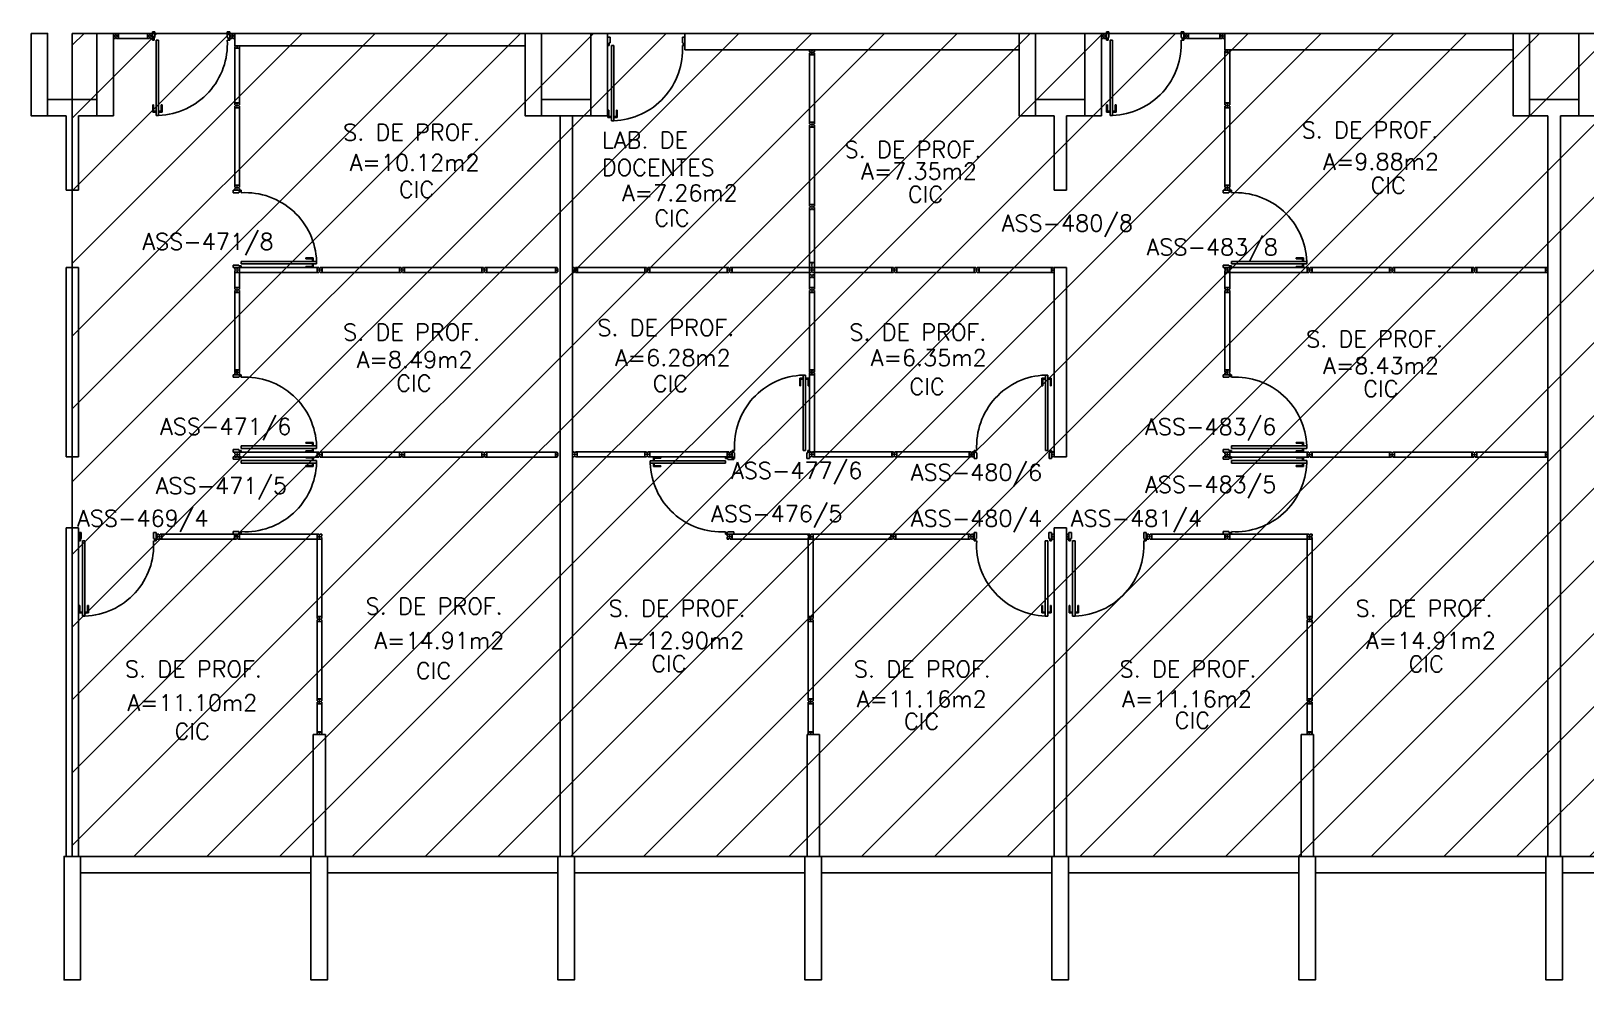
# Model space of a CAD drawing. Extents: x 0 to 244, y -71 to 76.
# Drawn here: x -0.43 to 18.46, y -57.25 to -45.72 of the extents above; entities that cross this region are included whole.
import ezdxf
from ezdxf.enums import TextEntityAlignment as Align

# ---------------------------------------------------------------- set-up
doc = ezdxf.new("R2010")
doc.units = 0
doc.header["$LTSCALE"] = 0.01
doc.header["$MEASUREMENT"] = 0
doc.layers.get('0').update_dxf_attribs({"linetype": 'CONTINUOUS'})
for name, color, linetype in [('ALV', 2, 'CONTINUOUS'), ('CENTRO_DE_CUSTO', 1, 'CONTINUOUS'), ('DIV', 2, 'CONTINUOUS'), ('ESQ', 1, 'CONTINUOUS'), ('ESTR', 3, 'CONTINUOUS'), ('REFORMA', 1, 'CONTINUOUS'), ('TEXTO', 2, 'CONTINUOUS'), ('TEXTO-ENDEREÇO', 2, 'CONTINUOUS'), ('ÁREA', 2, 'CONTINUOUS')]:
    doc.layers.add(name, color=color, linetype=linetype)
doc.layers.get('0').freeze()
doc.styles.add('UNB-100', font='simplex.shx', dxfattribs={"height": 0.2})
doc.styles.add('UNB-100-1', font='simplex.shx', dxfattribs={"height": 0.2})

# ---------------------------------------------------------------- blocks, each defined once
blk = doc.blocks.new('PILINT-SSN')
for points in [[(0.2, 0), (0.2, -0.6), (0, -0.6), (0, 0)], [(1, 0), (0.8, 0), (0.8, -0.6), (1, -0.6)], [(0, -8.39), (0.2, -8.39), (0.2, -9.39), (0, -9.39)], [(0.8, -8.39), (0.8, -9.39), (1, -9.39), (1, -8.39)]]:
    blk.add_lwpolyline(points, close=True)
blk = doc.blocks.new('PILAR-SSN')
blk.add_lwpolyline([(0.197, -72.467), (0.197, -73.967), (-0.003, -73.967), (-0.003, -72.467)], close=True)
blk = doc.blocks.new('PDV2D-SSN')
for p, q in [((-0.106, 0.965), (-0.076, 0.965)), ((-0.138, 0.835), (-0.148, 0.835)), ((-0.95, 0.05), (-0.97, 0.05)), ((-0.97, 0.05), (-0.97, 0.035)), ((-0.97, 0.035), (-0.97, -0.035)), ((-0.95, 0.02), (-0.95, 0.05)), ((-0.95, 0.02), (-0.94, 0.02)), ((-0.94, -0.05), (-0.94, 0.02)), ((-0.051, 0.02), (-0.061, 0.02)), ((-0.061, -0.05), (-0.061, 0.02)), ((-0.051, 0.05), (-0.031, 0.05)), ((-0.051, 0.02), (-0.051, 0.05)), ((-0.031, 0.05), (-0.031, -0.05)), ((-0.97, -0.035), (-0.97, -0.05)), ((-0.97, -0.05), (-0.94, -0.05)), ((-0.031, -0.05), (-0.061, -0.05))]:
    blk.add_line(p, q)
at = {"color": 2}
for p, q in [((-0.106, 0.05), (-0.106, 0.965)), ((-0.076, 0.05), (-0.076, 0.965)), ((-0.148, 0.925), (-0.108, 0.925)), ((-0.148, 0.925), (-0.148, 0.835)), ((-0.138, 0.915), (-0.108, 0.915)), ((-0.138, 0.915), (-0.138, 0.835)), ((-0.034, 0.925), (-0.074, 0.925)), ((-0.044, 0.915), (-0.074, 0.915)), ((-0.044, 0.915), (-0.044, 0.835)), ((-0.044, 0.835), (-0.034, 0.835)), ((-0.034, 0.925), (-0.034, 0.835)), ((-0.076, 0.05), (-0.106, 0.05))]:
    blk.add_line(p, q, dxfattribs=at)
at = {"color": 1}
blk.add_arc((-0.076, 0.1), 0.865, 91.988, 183.3214, dxfattribs=at)
blk = doc.blocks.new('MTINI-SSN')
for p, q in [((-0.03, 0.008), (-0.03, 0.028)), ((-0.03, 0.028), (-0.008, 0.028)), ((-0.03, 0.008), (-0.02, 0.008)), ((-0.02, 0), (-0.02, 0.008)), ((-0.001, 0), (-0.02, 0)), ((-0.008, 0.019), (-0.008, 0.028)), ((0.008, 0.019), (-0.008, 0.019)), ((0.005, 0), (-0.005, 0)), ((0.02, 0), (-0.001, 0)), ((0, -0.005), (0, 0.005)), ((0.008, 0.019), (0.008, 0.028)), ((0.03, 0.028), (0.008, 0.028)), ((0.03, 0.008), (0.02, 0.008)), ((0.02, 0), (0.02, 0.008)), ((0.03, 0.008), (0.03, 0.028))]:
    blk.add_line(p, q)
blk = doc.blocks.new('DIVMT-SSN')
for p, q in [((-0.03, 0.008), (-0.03, 0.03)), ((-0.006, 0.03), (-0.03, 0.03)), ((-0.03, 0.008), (-0.02, 0.008)), ((-0.02, -0.008), (-0.02, 0.008)), ((-0.006, 0.02), (-0.006, 0.03)), ((0.006, 0.02), (-0.006, 0.02)), ((-0.005, 0), (0.005, 0)), ((0.005, 0), (-0.005, 0)), ((0, 0.005), (0, -0.005)), ((0, -0.005), (0, 0.005)), ((0.006, 0.03), (0.03, 0.03)), ((0.006, 0.02), (0.006, 0.03)), ((0.03, 0.008), (0.02, 0.008)), ((0.02, -0.008), (0.02, 0.008)), ((0.03, 0.008), (0.03, 0.03)), ((-0.03, -0.008), (-0.03, -0.03)), ((-0.03, -0.008), (-0.02, -0.008)), ((-0.03, -0.03), (-0.03, -0.97)), ((-0.03, -0.03), (-0.009, -0.03)), ((0.03, -0.03), (-0.03, -0.03)), ((-0.03, -0.03), (-0.006, -0.03)), ((-0.009, -0.03), (-0.027, -0.03)), ((-0.006, -0.02), (-0.006, -0.03)), ((-0.006, -0.02), (0.006, -0.02)), ((-0.006, -0.02), (-0.006, -0.03)), ((0.006, -0.02), (-0.006, -0.02)), ((0.005, -0.03), (-0.005, -0.03)), ((0.006, -0.02), (0.006, -0.03)), ((0.006, -0.02), (0.006, -0.03)), ((0.03, -0.03), (0.006, -0.03)), ((0.03, -0.008), (0.02, -0.008)), ((0.03, -0.008), (0.03, -0.03)), ((0.03, -0.03), (0.03, -0.97)), ((0.03, -0.97), (-0.03, -0.97)), ((-0.006, -0.98), (-0.006, -0.97)), ((-0.006, -0.98), (0.006, -0.98)), ((0.006, -1.001), (-0.006, -1.001)), ((0.005, -0.97), (-0.005, -0.97)), ((0, -0.994), (0, -1.007)), ((0, -1.02), (0, -1.021)), ((0.006, -0.98), (0.006, -0.97))]:
    blk.add_line(p, q)
blk = doc.blocks.new('MTT-SSN')
for p, q in [((-0.0051, 0), (0.0051, 0)), ((0, -0.0051), (0, 0.0051))]:
    blk.add_line(p, q)
blk.add_lwpolyline([(-0.008, 0.03), (-0.008, 0.02), (0.008, 0.02), (0.008, 0.03), (0.03, 0.03), (0.03, 0.006), (0.0205, 0.006), (0.0205, -0.006), (0.03, -0.006), (0.03, -0.03), (0.008, -0.03), (0.008, -0.02), (-0.008, -0.02), (-0.008, -0.03), (-0.03, -0.03), (-0.03, -0.006), (-0.0185, -0.006), (-0.0185, 0.006), (-0.03, 0.006), (-0.03, 0.03)], close=True)
blk = doc.blocks.new('DIV-SSN')
for p, q in [((-0.005, 0), (0.005, 0)), ((0, 0.005), (0, -0.005)), ((-0.03, -0.03), (-0.03, -0.97)), ((0.03, -0.03), (-0.03, -0.03)), ((-0.03, -0.03), (-0.009, -0.03)), ((-0.009, -0.03), (-0.027, -0.03)), ((-0.006, -0.02), (0.006, -0.02)), ((-0.006, -0.02), (-0.006, -0.03)), ((-0.005, -0.022), (0.005, -0.022)), ((-0.005, -0.022), (-0.005, -0.029)), ((0.005, -0.029), (-0.005, -0.029)), ((0.005, -0.03), (-0.005, -0.03)), ((0.005, -0.022), (0.005, -0.029)), ((0.006, -0.02), (0.006, -0.03)), ((0.03, -0.03), (0.03, -0.97)), ((0.03, -0.97), (-0.03, -0.97)), ((0.007, -0.999), (-0.007, -0.999)), ((-0.006, -0.98), (-0.006, -0.97)), ((-0.006, -0.98), (0.006, -0.98)), ((0.005, -0.97), (-0.005, -0.97)), ((0, -0.991), (0, -1.006)), ((0.006, -0.98), (0.006, -0.97))]:
    blk.add_line(p, q)

msp = doc.modelspace()

# ---------------------------------------------------------------- hatches: boundary and pattern name
at = {"layer": 'REFORMA'}
h = msp.add_hatch(dxfattribs=at)
h.set_pattern_fill('ANSI31', color=256, scale=5, style=0)
h.paths.add_polyline_path([(0.072, -45.747), (35.965, -45.747), (35.965, -55.747), (0.072, -55.747)])

# ---------------------------------------------------------------- linework, layer by layer
at = {"layer": 'ALV'}
for p, q in [((2.045, -45.747), (5.572, -45.747)), ((2.045, -45.897), (2.045, -45.747)), ((7.514, -45.747), (11.572, -45.747)), ((7.514, -45.747), (7.514, -45.947)), ((14.072, -45.747), (17.572, -45.747)), ((14.072, -45.747), (14.072, -45.947)), ((2.045, -45.897), (5.572, -45.897)), ((7.514, -45.947), (11.572, -45.947)), ((14.072, -45.947), (17.572, -45.947)), ((-0.228, -46.547), (0.372, -46.547)), ((6.372, -46.547), (5.772, -46.547)), ((12.372, -46.547), (11.772, -46.547)), ((18.372, -46.547), (17.772, -46.547)), ((-0.003, -46.747), (-0.228, -46.747)), ((-0.003, -46.747), (-0.003, -47.651)), ((0.147, -46.747), (0.147, -47.651)), ((0.147, -46.747), (0.372, -46.747)), ((6.372, -46.747), (5.772, -46.747)), ((5.997, -55.747), (5.997, -46.747)), ((6.147, -55.747), (6.147, -46.747)), ((11.997, -46.747), (11.772, -46.747)), ((11.997, -46.747), (11.997, -47.651)), ((12.372, -46.747), (12.147, -46.747)), ((12.147, -46.747), (12.147, -47.651)), ((17.997, -46.747), (17.772, -46.747)), ((17.997, -46.747), (17.997, -55.747)), ((18.372, -46.747), (18.147, -46.747)), ((18.147, -46.747), (18.147, -55.747)), ((-0.003, -47.651), (0.147, -47.651)), ((11.997, -47.651), (12.147, -47.651)), ((-0.003, -48.592), (0.147, -48.592)), ((-0.003, -48.592), (-0.003, -50.892)), ((0.147, -48.592), (0.147, -50.892)), ((11.997, -48.592), (12.147, -48.592)), ((11.997, -48.592), (11.997, -50.892)), ((12.147, -48.592), (12.147, -50.892)), ((0.147, -50.892), (-0.003, -50.892)), ((12.147, -50.892), (11.997, -50.892)), ((-0.003, -51.754), (-0.003, -55.747)), ((-0.003, -51.754), (0.147, -51.754)), ((0.147, -51.754), (0.147, -55.747)), ((11.997, -51.754), (11.997, -55.747)), ((11.997, -51.754), (12.147, -51.754)), ((12.147, -51.754), (12.147, -55.747)), ((2.997, -54.264), (3.147, -54.264)), ((2.997, -55.747), (2.997, -54.264)), ((3.147, -55.747), (3.147, -54.264)), ((8.997, -54.264), (9.147, -54.264)), ((8.997, -55.747), (8.997, -54.264)), ((9.147, -55.747), (9.147, -54.264)), ((14.997, -54.264), (15.147, -54.264)), ((14.997, -55.747), (14.997, -54.264)), ((15.147, -55.747), (15.147, -54.264)), ((0.172, -55.747), (2.972, -55.747)), ((3.172, -55.747), (5.972, -55.747)), ((6.172, -55.747), (8.972, -55.747)), ((9.172, -55.747), (11.972, -55.747)), ((12.172, -55.747), (14.972, -55.747)), ((15.172, -55.747), (17.972, -55.747)), ((18.172, -55.747), (20.972, -55.747)), ((0.172, -55.947), (2.972, -55.947)), ((3.172, -55.947), (5.972, -55.947)), ((6.172, -55.947), (8.972, -55.947)), ((9.172, -55.947), (11.972, -55.947)), ((12.172, -55.947), (14.972, -55.947)), ((15.172, -55.947), (17.972, -55.947)), ((18.172, -55.947), (20.972, -55.947))]:
    msp.add_line(p, q, dxfattribs=at)
at = {"layer": 'DIV'}
for p, q in [((0.623, -45.771), (0.623, -45.783)), ((0.623, -45.771), (0.632, -45.771)), ((0.623, -45.783), (0.632, -45.783)), ((0.624, -45.772), (0.624, -45.782)), ((0.624, -45.772), (0.631, -45.772)), ((0.624, -45.782), (0.631, -45.782)), ((0.631, -45.782), (0.631, -45.772)), ((0.632, -45.747), (0.985, -45.747)), ((0.632, -45.807), (0.632, -45.747)), ((0.632, -45.747), (0.632, -45.768)), ((0.632, -45.768), (0.632, -45.75)), ((0.632, -45.782), (0.632, -45.772)), ((0.632, -45.807), (0.985, -45.807)), ((0.985, -45.807), (0.985, -45.747)), ((0.995, -45.771), (0.985, -45.771)), ((0.985, -45.782), (0.985, -45.772)), ((0.995, -45.783), (0.985, -45.783)), ((0.995, -45.771), (0.995, -45.783)), ((2.075, -45.904), (2.075, -45.89)), ((13.622, -45.771), (13.632, -45.771)), ((13.622, -45.771), (13.622, -45.783)), ((13.622, -45.783), (13.632, -45.783)), ((14.012, -45.747), (13.632, -45.747)), ((13.632, -45.807), (13.632, -45.747)), ((13.632, -45.782), (13.632, -45.772)), ((14.012, -45.807), (13.632, -45.807)), ((14.012, -45.807), (14.012, -45.747)), ((14.012, -45.747), (14.012, -45.768)), ((14.012, -45.768), (14.012, -45.75)), ((14.022, -45.771), (14.012, -45.771)), ((14.012, -45.782), (14.012, -45.772)), ((14.022, -45.783), (14.012, -45.783)), ((14.021, -45.772), (14.013, -45.772)), ((14.013, -45.782), (14.013, -45.772)), ((14.021, -45.782), (14.013, -45.782)), ((14.021, -45.772), (14.021, -45.782)), ((14.022, -45.771), (14.022, -45.783)), ((2.045, -46.591), (2.045, -45.927)), ((2.045, -45.927), (2.105, -45.927)), ((2.069, -45.897), (2.081, -45.897)), ((2.069, -45.918), (2.069, -45.927)), ((2.081, -45.918), (2.069, -45.918)), ((2.07, -45.927), (2.08, -45.927)), ((2.081, -45.918), (2.081, -45.927)), ((2.105, -46.591), (2.105, -45.927)), ((9.026, -46.824), (9.026, -46.007)), ((9.026, -46.007), (9.086, -46.007)), ((9.049, -45.977), (9.062, -45.977)), ((9.062, -45.998), (9.05, -45.998)), ((9.05, -45.998), (9.05, -46.007)), ((9.051, -46.007), (9.061, -46.007)), ((9.056, -45.958), (9.056, -45.957)), ((9.056, -45.984), (9.056, -45.97)), ((9.062, -45.998), (9.062, -46.007)), ((9.086, -46.824), (9.086, -46.007)), ((14.072, -45.978), (14.132, -45.978)), ((14.072, -46.591), (14.072, -45.978)), ((14.095, -45.947), (14.108, -45.947)), ((14.108, -45.968), (14.096, -45.968)), ((14.096, -45.968), (14.096, -45.978)), ((14.097, -45.978), (14.107, -45.978)), ((14.102, -45.954), (14.102, -45.94)), ((14.108, -45.968), (14.108, -45.978)), ((14.132, -46.591), (14.132, -45.978)), ((2.045, -46.591), (2.069, -46.591)), ((2.045, -46.613), (2.045, -46.591)), ((2.045, -46.591), (2.105, -46.591)), ((2.045, -46.613), (2.055, -46.613)), ((2.045, -46.629), (2.055, -46.629)), ((2.045, -46.629), (2.045, -46.651)), ((2.055, -46.613), (2.055, -46.629)), ((2.069, -46.6), (2.069, -46.591)), ((2.069, -46.6), (2.069, -46.591)), ((2.069, -46.6), (2.081, -46.6)), ((2.081, -46.6), (2.069, -46.6)), ((2.069, -46.641), (2.081, -46.641)), ((2.069, -46.641), (2.069, -46.651)), ((2.07, -46.591), (2.08, -46.591)), ((2.07, -46.621), (2.08, -46.621)), ((2.08, -46.621), (2.07, -46.621)), ((2.075, -46.616), (2.075, -46.626)), ((2.075, -46.626), (2.075, -46.616)), ((2.081, -46.6), (2.081, -46.591)), ((2.105, -46.591), (2.081, -46.591)), ((2.081, -46.6), (2.081, -46.591)), ((2.081, -46.641), (2.081, -46.651)), ((2.084, -46.591), (2.102, -46.591)), ((2.105, -46.591), (2.084, -46.591)), ((2.105, -46.613), (2.095, -46.613)), ((2.095, -46.613), (2.095, -46.629)), ((2.105, -46.629), (2.095, -46.629)), ((2.105, -46.613), (2.105, -46.591)), ((2.105, -46.629), (2.105, -46.651)), ((14.072, -46.591), (14.132, -46.591)), ((14.072, -46.613), (14.072, -46.591)), ((14.072, -46.591), (14.096, -46.591)), ((14.072, -46.613), (14.082, -46.613)), ((14.072, -46.629), (14.072, -46.651)), ((14.072, -46.629), (14.082, -46.629)), ((14.082, -46.613), (14.082, -46.629)), ((14.096, -46.6), (14.096, -46.591)), ((14.096, -46.6), (14.096, -46.591)), ((14.108, -46.6), (14.096, -46.6)), ((14.096, -46.6), (14.108, -46.6)), ((14.096, -46.641), (14.096, -46.651)), ((14.096, -46.641), (14.108, -46.641)), ((14.097, -46.591), (14.107, -46.591)), ((14.107, -46.621), (14.097, -46.621)), ((14.097, -46.621), (14.107, -46.621)), ((14.102, -46.626), (14.102, -46.616)), ((14.102, -46.616), (14.102, -46.626)), ((14.108, -46.6), (14.108, -46.591)), ((14.132, -46.591), (14.108, -46.591)), ((14.108, -46.6), (14.108, -46.591)), ((14.108, -46.641), (14.108, -46.651)), ((14.132, -46.591), (14.111, -46.591)), ((14.111, -46.591), (14.129, -46.591)), ((14.122, -46.613), (14.122, -46.629)), ((14.132, -46.613), (14.122, -46.613)), ((14.132, -46.629), (14.122, -46.629)), ((14.132, -46.613), (14.132, -46.591)), ((14.132, -46.629), (14.132, -46.651)), ((2.069, -46.651), (2.045, -46.651)), ((2.081, -46.651), (2.105, -46.651)), ((9.026, -46.824), (9.086, -46.824)), ((9.026, -46.846), (9.026, -46.824)), ((9.026, -46.824), (9.05, -46.824)), ((9.05, -46.834), (9.05, -46.824)), ((9.05, -46.834), (9.05, -46.824)), ((9.062, -46.834), (9.05, -46.834)), ((9.05, -46.834), (9.062, -46.834)), ((9.051, -46.824), (9.061, -46.824)), ((9.062, -46.834), (9.062, -46.824)), ((9.086, -46.824), (9.062, -46.824)), ((9.062, -46.834), (9.062, -46.824)), ((9.086, -46.824), (9.065, -46.824)), ((9.065, -46.824), (9.083, -46.824)), ((9.086, -46.846), (9.086, -46.824)), ((14.096, -46.651), (14.072, -46.651)), ((14.108, -46.651), (14.132, -46.651)), ((9.026, -46.846), (9.036, -46.846)), ((9.026, -46.862), (9.026, -46.884)), ((9.026, -46.862), (9.036, -46.862)), ((9.05, -46.884), (9.026, -46.884)), ((9.036, -46.846), (9.036, -46.862)), ((9.05, -46.875), (9.05, -46.884)), ((9.05, -46.875), (9.062, -46.875)), ((9.061, -46.854), (9.051, -46.854)), ((9.051, -46.854), (9.061, -46.854)), ((9.056, -46.859), (9.056, -46.849)), ((9.056, -46.849), (9.056, -46.859)), ((9.062, -46.875), (9.062, -46.884)), ((9.062, -46.884), (9.086, -46.884)), ((9.076, -46.846), (9.076, -46.862)), ((9.086, -46.846), (9.076, -46.846)), ((9.086, -46.862), (9.076, -46.862)), ((9.086, -46.862), (9.086, -46.884)), ((9.026, -48.591), (9.026, -47.884)), ((9.086, -48.591), (9.086, -47.884)), ((9.026, -48.531), (9.086, -48.531)), ((9.05, -48.54), (9.05, -48.531)), ((9.051, -48.531), (9.061, -48.531)), ((9.062, -48.54), (9.062, -48.531)), ((2.045, -48.652), (2.105, -48.652)), ((2.045, -48.833), (2.045, -48.652)), ((2.069, -48.642), (2.069, -48.652)), ((2.081, -48.642), (2.069, -48.642)), ((2.08, -48.622), (2.07, -48.622)), ((2.07, -48.652), (2.08, -48.652)), ((2.075, -48.617), (2.075, -48.627)), ((2.075, -48.627), (2.075, -48.617)), ((2.081, -48.642), (2.081, -48.652)), ((2.105, -48.833), (2.105, -48.652)), ((5.069, -48.592), (5.047, -48.592)), ((5.047, -48.616), (5.047, -48.592)), ((5.056, -48.616), (5.047, -48.616)), ((5.056, -48.628), (5.047, -48.628)), ((5.047, -48.628), (5.047, -48.652)), ((5.069, -48.652), (5.047, -48.652)), ((5.056, -48.616), (5.056, -48.628)), ((5.069, -48.592), (5.069, -48.602)), ((5.085, -48.602), (5.069, -48.602)), ((5.085, -48.642), (5.069, -48.642)), ((5.069, -48.652), (5.069, -48.642)), ((5.082, -48.622), (5.072, -48.622)), ((5.072, -48.622), (5.082, -48.622)), ((5.077, -48.617), (5.077, -48.627)), ((5.077, -48.627), (5.077, -48.617)), ((5.085, -48.592), (5.085, -48.602)), ((5.085, -48.592), (5.107, -48.592)), ((5.085, -48.652), (5.085, -48.642)), ((5.085, -48.652), (5.107, -48.652)), ((5.097, -48.616), (5.097, -48.628)), ((5.097, -48.616), (5.107, -48.616)), ((5.097, -48.628), (5.097, -48.616)), ((5.097, -48.616), (5.107, -48.616)), ((5.097, -48.628), (5.107, -48.628)), ((5.097, -48.628), (5.107, -48.628)), ((5.107, -48.592), (5.107, -48.616)), ((5.107, -48.592), (5.107, -48.652)), ((5.107, -48.592), (5.94, -48.592)), ((5.107, -48.617), (5.107, -48.627)), ((5.107, -48.652), (5.107, -48.628)), ((5.107, -48.631), (5.107, -48.649)), ((5.107, -48.652), (5.107, -48.631)), ((5.107, -48.652), (5.94, -48.652)), ((5.94, -48.592), (5.94, -48.652)), ((5.949, -48.616), (5.94, -48.616)), ((5.94, -48.617), (5.94, -48.627)), ((5.949, -48.628), (5.94, -48.628)), ((5.949, -48.628), (5.949, -48.616)), ((5.963, -48.622), (5.977, -48.622)), ((5.971, -48.616), (5.971, -48.628)), ((6.159, -48.621), (6.158, -48.621)), ((6.185, -48.621), (6.171, -48.621)), ((6.178, -48.627), (6.178, -48.614)), ((6.199, -48.615), (6.199, -48.627)), ((6.199, -48.615), (6.209, -48.615)), ((6.199, -48.627), (6.209, -48.627)), ((7.026, -48.591), (6.209, -48.591)), ((6.209, -48.651), (6.209, -48.591)), ((6.209, -48.626), (6.209, -48.616)), ((7.026, -48.651), (6.209, -48.651)), ((7.026, -48.591), (7.026, -48.612)), ((7.026, -48.651), (7.026, -48.591)), ((7.048, -48.591), (7.026, -48.591)), ((7.026, -48.591), (7.026, -48.615)), ((7.026, -48.612), (7.026, -48.594)), ((7.035, -48.615), (7.026, -48.615)), ((7.035, -48.615), (7.026, -48.615)), ((7.026, -48.626), (7.026, -48.616)), ((7.035, -48.627), (7.026, -48.627)), ((7.026, -48.651), (7.026, -48.627)), ((7.035, -48.627), (7.026, -48.627)), ((7.048, -48.651), (7.026, -48.651)), ((7.035, -48.615), (7.035, -48.627)), ((7.035, -48.627), (7.035, -48.615)), ((7.048, -48.591), (7.048, -48.601)), ((7.048, -48.601), (7.064, -48.601)), ((7.048, -48.651), (7.048, -48.641)), ((7.048, -48.641), (7.064, -48.641)), ((7.061, -48.621), (7.051, -48.621)), ((7.051, -48.621), (7.061, -48.621)), ((7.056, -48.616), (7.056, -48.626)), ((7.056, -48.626), (7.056, -48.616)), ((7.064, -48.591), (7.086, -48.591)), ((7.064, -48.591), (7.064, -48.601)), ((7.064, -48.651), (7.064, -48.641)), ((7.064, -48.651), (7.086, -48.651)), ((7.076, -48.615), (7.086, -48.615)), ((7.076, -48.627), (7.076, -48.615)), ((7.076, -48.627), (7.086, -48.627)), ((7.086, -48.615), (7.086, -48.591)), ((7.086, -48.627), (7.086, -48.651)), ((9.026, -48.591), (9.086, -48.591)), ((9.026, -48.613), (9.026, -48.591)), ((9.026, -48.591), (9.05, -48.591)), ((9.026, -48.592), (9.086, -48.592)), ((9.026, -48.613), (9.036, -48.613)), ((9.026, -48.833), (9.026, -48.652)), ((9.026, -48.689), (9.026, -48.711)), ((9.026, -48.689), (9.036, -48.689)), ((9.05, -48.711), (9.026, -48.711)), ((9.036, -48.673), (9.036, -48.689)), ((9.062, -48.54), (9.05, -48.54)), ((9.062, -48.582), (9.05, -48.582)), ((9.05, -48.582), (9.05, -48.592)), ((9.05, -48.6), (9.05, -48.591)), ((9.05, -48.6), (9.05, -48.591)), ((9.062, -48.6), (9.05, -48.6)), ((9.05, -48.6), (9.062, -48.6)), ((9.05, -48.701), (9.05, -48.711)), ((9.05, -48.701), (9.062, -48.701)), ((9.061, -48.561), (9.051, -48.561)), ((9.061, -48.562), (9.051, -48.562)), ((9.051, -48.591), (9.061, -48.591)), ((9.051, -48.592), (9.061, -48.592)), ((9.061, -48.621), (9.051, -48.621)), ((9.051, -48.621), (9.061, -48.621)), ((9.056, -48.566), (9.056, -48.555)), ((9.056, -48.555), (9.056, -48.566)), ((9.056, -48.567), (9.056, -48.557)), ((9.056, -48.557), (9.056, -48.567)), ((9.056, -48.686), (9.056, -48.676)), ((9.056, -48.676), (9.056, -48.686)), ((9.062, -48.582), (9.062, -48.592)), ((9.062, -48.6), (9.062, -48.591)), ((9.086, -48.591), (9.062, -48.591)), ((9.062, -48.6), (9.062, -48.591)), ((9.062, -48.701), (9.062, -48.711)), ((9.062, -48.711), (9.086, -48.711)), ((9.086, -48.591), (9.065, -48.591)), ((9.065, -48.591), (9.083, -48.591)), ((9.086, -48.613), (9.076, -48.613)), ((9.076, -48.673), (9.076, -48.689)), ((9.086, -48.689), (9.076, -48.689)), ((9.086, -48.613), (9.086, -48.591)), ((9.086, -48.689), (9.086, -48.711)), ((9.088, -48.833), (9.088, -48.652)), ((11.051, -48.622), (11.061, -48.622)), ((11.056, -48.627), (11.056, -48.617)), ((11.076, -48.628), (11.076, -48.616)), ((11.076, -48.616), (11.086, -48.616)), ((11.076, -48.628), (11.086, -48.628)), ((11.077, -48.627), (11.077, -48.617)), ((11.077, -48.617), (11.085, -48.617)), ((11.077, -48.627), (11.085, -48.627)), ((11.085, -48.617), (11.085, -48.627)), ((11.086, -48.592), (11.968, -48.592)), ((11.086, -48.592), (11.086, -48.652)), ((11.086, -48.617), (11.086, -48.627)), ((11.086, -48.631), (11.086, -48.649)), ((11.086, -48.652), (11.086, -48.631)), ((11.086, -48.652), (11.968, -48.652)), ((11.968, -48.592), (11.968, -48.652)), ((11.977, -48.616), (11.968, -48.616)), ((11.968, -48.617), (11.968, -48.627)), ((11.977, -48.628), (11.968, -48.628)), ((11.977, -48.628), (11.977, -48.616)), ((11.989, -48.622), (12.004, -48.622)), ((11.997, -48.615), (11.997, -48.628)), ((14.072, -48.833), (14.072, -48.652)), ((14.072, -48.652), (14.132, -48.652)), ((14.108, -48.642), (14.096, -48.642)), ((14.096, -48.642), (14.096, -48.652)), ((14.107, -48.622), (14.097, -48.622)), ((14.097, -48.652), (14.107, -48.652)), ((14.102, -48.627), (14.102, -48.617)), ((14.102, -48.617), (14.102, -48.627)), ((14.108, -48.642), (14.108, -48.652)), ((14.132, -48.833), (14.132, -48.652)), ((17.074, -48.616), (17.074, -48.592)), ((17.096, -48.592), (17.074, -48.592)), ((17.083, -48.616), (17.074, -48.616)), ((17.074, -48.628), (17.074, -48.652)), ((17.083, -48.628), (17.074, -48.628)), ((17.096, -48.652), (17.074, -48.652)), ((17.083, -48.616), (17.083, -48.628)), ((17.096, -48.592), (17.096, -48.602)), ((17.112, -48.602), (17.096, -48.602)), ((17.096, -48.652), (17.096, -48.642)), ((17.112, -48.642), (17.096, -48.642)), ((17.099, -48.622), (17.109, -48.622)), ((17.109, -48.622), (17.099, -48.622)), ((17.104, -48.627), (17.104, -48.617)), ((17.104, -48.617), (17.104, -48.627)), ((17.112, -48.592), (17.134, -48.592)), ((17.112, -48.592), (17.112, -48.602)), ((17.112, -48.652), (17.112, -48.642)), ((17.112, -48.652), (17.134, -48.652)), ((17.124, -48.616), (17.134, -48.616)), ((17.124, -48.628), (17.124, -48.616)), ((17.124, -48.616), (17.134, -48.616)), ((17.124, -48.616), (17.124, -48.628)), ((17.124, -48.628), (17.134, -48.628)), ((17.124, -48.628), (17.134, -48.628)), ((17.134, -48.592), (17.967, -48.592)), ((17.134, -48.592), (17.134, -48.652)), ((17.134, -48.592), (17.134, -48.616)), ((17.134, -48.617), (17.134, -48.627)), ((17.134, -48.652), (17.134, -48.628)), ((17.134, -48.652), (17.134, -48.631)), ((17.134, -48.631), (17.134, -48.649)), ((17.134, -48.652), (17.967, -48.652)), ((17.967, -48.592), (17.967, -48.652)), ((17.976, -48.616), (17.967, -48.616)), ((17.967, -48.617), (17.967, -48.627)), ((17.976, -48.628), (17.967, -48.628)), ((17.976, -48.628), (17.976, -48.616)), ((17.99, -48.622), (18.004, -48.622)), ((17.997, -48.616), (17.997, -48.628)), ((2.045, -48.855), (2.045, -48.833)), ((2.069, -48.833), (2.045, -48.833)), ((2.045, -48.833), (2.105, -48.833)), ((2.045, -48.855), (2.055, -48.855)), ((2.045, -48.871), (2.045, -48.893)), ((2.045, -48.871), (2.055, -48.871)), ((2.045, -48.893), (2.069, -48.893)), ((2.066, -48.833), (2.048, -48.833)), ((2.055, -48.871), (2.055, -48.855)), ((2.069, -48.843), (2.069, -48.833)), ((2.069, -48.843), (2.069, -48.833)), ((2.081, -48.843), (2.069, -48.843)), ((2.081, -48.843), (2.069, -48.843)), ((2.081, -48.882), (2.069, -48.882)), ((2.069, -48.882), (2.069, -48.893)), ((2.07, -48.833), (2.08, -48.833)), ((2.08, -48.863), (2.07, -48.863)), ((2.08, -48.863), (2.07, -48.863)), ((2.075, -48.868), (2.075, -48.858)), ((2.075, -48.868), (2.075, -48.858)), ((2.081, -48.843), (2.081, -48.833)), ((2.081, -48.833), (2.105, -48.833)), ((2.081, -48.843), (2.081, -48.833)), ((2.081, -48.882), (2.081, -48.893)), ((2.105, -48.893), (2.081, -48.893)), ((2.084, -48.833), (2.102, -48.833)), ((2.105, -48.833), (2.084, -48.833)), ((2.095, -48.871), (2.095, -48.855)), ((2.105, -48.855), (2.095, -48.855)), ((2.105, -48.871), (2.095, -48.871)), ((2.105, -48.855), (2.105, -48.833)), ((2.105, -48.871), (2.105, -48.893)), ((9.026, -48.855), (9.026, -48.833)), ((9.05, -48.833), (9.026, -48.833)), ((9.026, -48.833), (9.086, -48.833)), ((9.026, -48.855), (9.036, -48.855)), ((9.026, -48.871), (9.026, -48.893)), ((9.026, -48.871), (9.036, -48.871)), ((9.026, -48.893), (9.05, -48.893)), ((9.047, -48.833), (9.029, -48.833)), ((9.036, -48.871), (9.036, -48.855)), ((9.05, -48.843), (9.05, -48.833)), ((9.05, -48.843), (9.05, -48.833)), ((9.062, -48.843), (9.05, -48.843)), ((9.062, -48.843), (9.05, -48.843)), ((9.062, -48.882), (9.05, -48.882)), ((9.05, -48.882), (9.05, -48.893)), ((9.051, -48.833), (9.061, -48.833)), ((9.061, -48.863), (9.051, -48.863)), ((9.061, -48.863), (9.051, -48.863)), ((9.056, -48.868), (9.056, -48.858)), ((9.056, -48.868), (9.056, -48.858)), ((9.062, -48.843), (9.062, -48.833)), ((9.062, -48.833), (9.086, -48.833)), ((9.062, -48.843), (9.062, -48.833)), ((9.062, -48.882), (9.062, -48.893)), ((9.086, -48.893), (9.062, -48.893)), ((9.065, -48.833), (9.083, -48.833)), ((9.086, -48.833), (9.065, -48.833)), ((9.076, -48.871), (9.076, -48.855)), ((9.086, -48.855), (9.076, -48.855)), ((9.086, -48.871), (9.076, -48.871)), ((9.086, -48.855), (9.086, -48.833)), ((9.086, -48.871), (9.086, -48.893)), ((14.072, -48.833), (14.132, -48.833)), ((14.096, -48.833), (14.072, -48.833)), ((14.072, -48.855), (14.072, -48.833)), ((14.072, -48.855), (14.082, -48.855)), ((14.072, -48.871), (14.082, -48.871)), ((14.072, -48.871), (14.072, -48.893)), ((14.072, -48.893), (14.096, -48.893)), ((14.093, -48.833), (14.075, -48.833)), ((14.082, -48.871), (14.082, -48.855)), ((14.096, -48.843), (14.096, -48.833)), ((14.096, -48.843), (14.096, -48.833)), ((14.108, -48.843), (14.096, -48.843)), ((14.108, -48.843), (14.096, -48.843)), ((14.096, -48.882), (14.096, -48.893)), ((14.108, -48.882), (14.096, -48.882)), ((14.097, -48.833), (14.107, -48.833)), ((14.107, -48.863), (14.097, -48.863)), ((14.107, -48.863), (14.097, -48.863)), ((14.102, -48.868), (14.102, -48.858)), ((14.102, -48.868), (14.102, -48.858)), ((14.108, -48.843), (14.108, -48.833)), ((14.108, -48.833), (14.132, -48.833)), ((14.108, -48.843), (14.108, -48.833)), ((14.108, -48.882), (14.108, -48.893)), ((14.132, -48.893), (14.108, -48.893)), ((14.132, -48.833), (14.111, -48.833)), ((14.111, -48.833), (14.129, -48.833)), ((14.132, -48.855), (14.122, -48.855)), ((14.122, -48.871), (14.122, -48.855)), ((14.132, -48.871), (14.122, -48.871)), ((14.132, -48.855), (14.132, -48.833)), ((14.132, -48.871), (14.132, -48.893)), ((5.047, -50.858), (5.047, -50.834)), ((5.069, -50.834), (5.047, -50.834)), ((5.056, -50.858), (5.047, -50.858)), ((5.047, -50.87), (5.047, -50.894)), ((5.056, -50.87), (5.047, -50.87)), ((5.069, -50.894), (5.047, -50.894)), ((5.056, -50.858), (5.056, -50.87)), ((5.069, -50.834), (5.069, -50.844)), ((5.085, -50.844), (5.069, -50.844)), ((5.069, -50.894), (5.069, -50.884)), ((5.085, -50.884), (5.069, -50.884)), ((5.072, -50.864), (5.082, -50.864)), ((5.082, -50.864), (5.072, -50.864)), ((5.077, -50.869), (5.077, -50.859)), ((5.077, -50.859), (5.077, -50.869)), ((5.085, -50.834), (5.107, -50.834)), ((5.085, -50.834), (5.085, -50.844)), ((5.085, -50.894), (5.085, -50.884)), ((5.085, -50.894), (5.107, -50.894)), ((5.097, -50.858), (5.107, -50.858)), ((5.097, -50.87), (5.097, -50.858)), ((5.097, -50.858), (5.107, -50.858)), ((5.097, -50.858), (5.097, -50.87)), ((5.097, -50.87), (5.107, -50.87)), ((5.097, -50.87), (5.107, -50.87)), ((5.107, -50.834), (5.107, -50.894)), ((5.107, -50.834), (5.107, -50.858)), ((5.107, -50.834), (5.94, -50.834)), ((5.107, -50.859), (5.107, -50.869)), ((5.107, -50.894), (5.107, -50.87)), ((5.107, -50.894), (5.107, -50.873)), ((5.107, -50.873), (5.107, -50.891)), ((5.107, -50.894), (5.94, -50.894)), ((5.94, -50.834), (5.94, -50.894)), ((5.949, -50.858), (5.94, -50.858)), ((5.94, -50.859), (5.94, -50.869)), ((5.949, -50.87), (5.94, -50.87)), ((5.949, -50.87), (5.949, -50.858)), ((5.963, -50.864), (5.977, -50.864)), ((5.971, -50.857), (5.971, -50.87)), ((6.147, -50.856), (6.147, -50.832)), ((6.169, -50.832), (6.147, -50.832)), ((6.157, -50.856), (6.147, -50.856)), ((6.147, -50.868), (6.147, -50.892)), ((6.157, -50.868), (6.147, -50.868)), ((6.169, -50.892), (6.147, -50.892)), ((6.157, -50.856), (6.157, -50.868)), ((6.169, -50.832), (6.169, -50.842)), ((6.185, -50.842), (6.169, -50.842)), ((6.169, -50.892), (6.169, -50.882)), ((6.185, -50.882), (6.169, -50.882)), ((6.172, -50.862), (6.182, -50.862)), ((6.182, -50.862), (6.172, -50.862)), ((6.177, -50.867), (6.177, -50.857)), ((6.177, -50.857), (6.177, -50.867)), ((6.185, -50.832), (6.207, -50.832)), ((6.185, -50.832), (6.185, -50.842)), ((6.185, -50.892), (6.185, -50.882)), ((6.185, -50.892), (6.207, -50.892)), ((6.198, -50.856), (6.207, -50.856)), ((6.198, -50.868), (6.198, -50.856)), ((6.198, -50.856), (6.207, -50.856)), ((6.198, -50.856), (6.198, -50.868)), ((6.198, -50.868), (6.207, -50.868)), ((6.198, -50.868), (6.207, -50.868)), ((6.207, -50.832), (7.026, -50.832)), ((6.207, -50.832), (6.207, -50.892)), ((6.207, -50.832), (6.207, -50.856)), ((6.207, -50.857), (6.207, -50.867)), ((6.207, -50.892), (6.207, -50.868)), ((6.207, -50.892), (6.207, -50.871)), ((6.207, -50.871), (6.207, -50.889)), ((6.207, -50.892), (7.026, -50.892)), ((7.026, -50.832), (7.026, -50.892)), ((7.035, -50.856), (7.026, -50.856)), ((7.026, -50.857), (7.026, -50.867)), ((7.035, -50.868), (7.026, -50.868)), ((7.035, -50.868), (7.035, -50.856)), ((7.05, -50.862), (7.063, -50.862)), ((7.057, -50.856), (7.057, -50.868)), ((7.076, -50.862), (7.077, -50.862)), ((10.027, -50.832), (10.027, -50.856)), ((10.049, -50.832), (10.027, -50.832)), ((10.038, -50.856), (10.027, -50.856)), ((10.038, -50.868), (10.027, -50.868)), ((10.027, -50.892), (10.027, -50.868)), ((10.049, -50.892), (10.027, -50.892)), ((10.038, -50.868), (10.038, -50.856)), ((10.049, -50.832), (10.049, -50.842)), ((10.049, -50.842), (10.065, -50.842)), ((10.049, -50.892), (10.049, -50.882)), ((10.049, -50.882), (10.065, -50.882)), ((10.051, -50.862), (10.062, -50.862)), ((10.051, -50.862), (10.062, -50.862)), ((10.057, -50.867), (10.057, -50.857)), ((10.057, -50.867), (10.057, -50.857)), ((10.065, -50.832), (10.065, -50.842)), ((10.065, -50.832), (10.087, -50.832)), ((10.065, -50.892), (10.065, -50.882)), ((10.065, -50.892), (10.087, -50.892)), ((10.077, -50.856), (10.087, -50.856)), ((10.077, -50.868), (10.077, -50.856)), ((10.077, -50.856), (10.087, -50.856)), ((10.077, -50.868), (10.077, -50.856)), ((10.077, -50.868), (10.087, -50.868)), ((10.077, -50.868), (10.087, -50.868)), ((10.087, -50.832), (10.087, -50.892)), ((10.087, -50.856), (10.087, -50.832)), ((10.087, -50.832), (10.967, -50.832)), ((10.087, -50.853), (10.087, -50.835)), ((10.087, -50.857), (10.087, -50.867)), ((10.087, -50.868), (10.087, -50.892)), ((10.087, -50.892), (10.087, -50.871)), ((10.087, -50.871), (10.087, -50.889)), ((10.087, -50.892), (10.967, -50.892)), ((10.967, -50.832), (10.967, -50.892)), ((10.977, -50.856), (10.967, -50.856)), ((10.967, -50.857), (10.967, -50.867)), ((10.977, -50.868), (10.967, -50.868)), ((10.977, -50.868), (10.977, -50.856)), ((10.992, -50.862), (11.002, -50.862)), ((11.002, -50.862), (10.992, -50.862)), ((10.997, -50.867), (10.997, -50.857)), ((17.096, -50.834), (17.074, -50.834)), ((17.074, -50.858), (17.074, -50.834)), ((17.083, -50.858), (17.074, -50.858)), ((17.083, -50.87), (17.074, -50.87)), ((17.074, -50.87), (17.074, -50.894)), ((17.096, -50.894), (17.074, -50.894)), ((17.083, -50.858), (17.083, -50.87)), ((17.096, -50.834), (17.096, -50.844)), ((17.112, -50.844), (17.096, -50.844)), ((17.112, -50.884), (17.096, -50.884)), ((17.096, -50.894), (17.096, -50.884)), ((17.109, -50.864), (17.099, -50.864)), ((17.099, -50.864), (17.109, -50.864)), ((17.104, -50.859), (17.104, -50.869)), ((17.104, -50.869), (17.104, -50.859)), ((17.112, -50.834), (17.112, -50.844)), ((17.112, -50.834), (17.134, -50.834)), ((17.112, -50.894), (17.112, -50.884)), ((17.112, -50.894), (17.134, -50.894)), ((17.124, -50.858), (17.124, -50.87)), ((17.124, -50.858), (17.134, -50.858)), ((17.124, -50.87), (17.124, -50.858)), ((17.124, -50.858), (17.134, -50.858)), ((17.124, -50.87), (17.134, -50.87)), ((17.124, -50.87), (17.134, -50.87)), ((17.134, -50.834), (17.967, -50.834)), ((17.134, -50.834), (17.134, -50.858)), ((17.134, -50.834), (17.134, -50.894)), ((17.134, -50.859), (17.134, -50.869)), ((17.134, -50.894), (17.134, -50.87)), ((17.134, -50.873), (17.134, -50.891)), ((17.134, -50.894), (17.134, -50.873)), ((17.134, -50.894), (17.967, -50.894)), ((17.967, -50.834), (17.967, -50.894)), ((17.976, -50.858), (17.967, -50.858)), ((17.967, -50.859), (17.967, -50.869)), ((17.976, -50.87), (17.967, -50.87)), ((17.976, -50.87), (17.976, -50.858)), ((17.99, -50.864), (18.004, -50.864)), ((17.997, -50.857), (17.997, -50.87)), ((1.122, -51.832), (1.1, -51.832)), ((1.1, -51.856), (1.1, -51.832)), ((1.11, -51.856), (1.1, -51.856)), ((1.11, -51.868), (1.1, -51.868)), ((1.1, -51.868), (1.1, -51.892)), ((1.122, -51.892), (1.1, -51.892)), ((1.11, -51.856), (1.11, -51.868)), ((1.122, -51.832), (1.122, -51.842)), ((1.138, -51.842), (1.122, -51.842)), ((1.138, -51.882), (1.122, -51.882)), ((1.122, -51.892), (1.122, -51.882)), ((1.135, -51.862), (1.125, -51.862)), ((1.125, -51.862), (1.135, -51.862)), ((1.13, -51.857), (1.13, -51.867)), ((1.13, -51.867), (1.13, -51.857)), ((1.138, -51.832), (1.138, -51.842)), ((1.138, -51.832), (1.16, -51.832)), ((1.138, -51.892), (1.138, -51.882)), ((1.138, -51.892), (1.16, -51.892)), ((1.151, -51.856), (1.151, -51.868)), ((1.151, -51.856), (1.16, -51.856)), ((1.151, -51.868), (1.151, -51.856)), ((1.151, -51.856), (1.16, -51.856)), ((1.151, -51.868), (1.16, -51.868)), ((1.151, -51.868), (1.16, -51.868)), ((1.16, -51.832), (2.044, -51.832)), ((1.16, -51.832), (1.16, -51.856)), ((1.16, -51.832), (1.16, -51.892)), ((1.16, -51.857), (1.16, -51.867)), ((1.16, -51.892), (1.16, -51.868)), ((1.16, -51.871), (1.16, -51.889)), ((1.16, -51.892), (1.16, -51.871)), ((1.16, -51.892), (2.044, -51.892)), ((2.044, -51.832), (2.044, -51.892)), ((2.054, -51.856), (2.044, -51.856)), ((2.044, -51.857), (2.044, -51.867)), ((2.054, -51.868), (2.044, -51.868)), ((2.054, -51.868), (2.054, -51.856)), ((2.068, -51.862), (2.082, -51.862)), ((2.075, -51.855), (2.075, -51.868)), ((2.094, -51.862), (2.095, -51.862)), ((10.024, -51.862), (10.023, -51.862)), ((10.05, -51.862), (10.036, -51.862)), ((10.043, -51.855), (10.043, -51.868)), ((10.064, -51.868), (10.064, -51.856)), ((10.064, -51.856), (10.074, -51.856)), ((10.064, -51.868), (10.074, -51.868)), ((10.074, -51.832), (10.074, -51.892)), ((10.957, -51.832), (10.074, -51.832)), ((10.074, -51.857), (10.074, -51.867)), ((10.957, -51.892), (10.074, -51.892)), ((10.979, -51.832), (10.957, -51.832)), ((10.957, -51.832), (10.957, -51.856)), ((10.957, -51.832), (10.957, -51.892)), ((10.967, -51.856), (10.957, -51.856)), ((10.967, -51.856), (10.957, -51.856)), ((10.957, -51.857), (10.957, -51.867)), ((10.967, -51.868), (10.957, -51.868)), ((10.957, -51.892), (10.957, -51.868)), ((10.967, -51.868), (10.957, -51.868)), ((10.957, -51.871), (10.957, -51.889)), ((10.957, -51.892), (10.957, -51.871)), ((10.979, -51.892), (10.957, -51.892)), ((10.967, -51.856), (10.967, -51.868)), ((10.967, -51.868), (10.967, -51.856)), ((10.979, -51.832), (10.979, -51.842)), ((10.979, -51.842), (10.995, -51.842)), ((10.979, -51.892), (10.979, -51.882)), ((10.979, -51.882), (10.995, -51.882)), ((10.982, -51.862), (10.993, -51.862)), ((10.993, -51.862), (10.982, -51.862)), ((10.987, -51.857), (10.987, -51.867)), ((10.987, -51.867), (10.987, -51.857)), ((10.995, -51.832), (10.995, -51.842)), ((10.995, -51.832), (11.017, -51.832)), ((10.995, -51.892), (10.995, -51.882)), ((10.995, -51.892), (11.017, -51.892)), ((11.008, -51.856), (11.008, -51.868)), ((11.008, -51.856), (11.017, -51.856)), ((11.008, -51.868), (11.017, -51.868)), ((11.017, -51.856), (11.017, -51.832)), ((11.017, -51.868), (11.017, -51.892)), ((13.149, -51.832), (13.127, -51.832)), ((13.127, -51.856), (13.127, -51.832)), ((13.137, -51.856), (13.127, -51.856)), ((13.127, -51.868), (13.127, -51.892)), ((13.137, -51.868), (13.127, -51.868)), ((13.149, -51.892), (13.127, -51.892)), ((13.137, -51.856), (13.137, -51.868)), ((13.149, -51.832), (13.149, -51.842)), ((13.165, -51.842), (13.149, -51.842)), ((13.149, -51.892), (13.149, -51.882)), ((13.165, -51.882), (13.149, -51.882)), ((13.152, -51.862), (13.162, -51.862)), ((13.162, -51.862), (13.152, -51.862)), ((13.157, -51.867), (13.157, -51.857)), ((13.157, -51.857), (13.157, -51.867)), ((13.165, -51.832), (13.187, -51.832)), ((13.165, -51.832), (13.165, -51.842)), ((13.165, -51.892), (13.165, -51.882)), ((13.165, -51.892), (13.187, -51.892)), ((13.178, -51.856), (13.187, -51.856)), ((13.178, -51.868), (13.178, -51.856)), ((13.178, -51.856), (13.187, -51.856)), ((13.178, -51.856), (13.178, -51.868)), ((13.178, -51.868), (13.187, -51.868)), ((13.178, -51.868), (13.187, -51.868)), ((13.187, -51.832), (14.071, -51.832)), ((13.187, -51.832), (13.187, -51.892)), ((13.187, -51.832), (13.187, -51.856)), ((13.187, -51.857), (13.187, -51.867)), ((13.187, -51.892), (13.187, -51.868)), ((13.187, -51.892), (13.187, -51.871)), ((13.187, -51.871), (13.187, -51.889)), ((13.187, -51.892), (14.071, -51.892)), ((14.071, -51.832), (14.071, -51.892)), ((14.08, -51.856), (14.071, -51.856)), ((14.071, -51.857), (14.071, -51.867)), ((14.08, -51.868), (14.071, -51.868)), ((14.08, -51.868), (14.08, -51.856)), ((14.095, -51.862), (14.108, -51.862)), ((14.102, -51.855), (14.102, -51.868)), ((14.121, -51.862), (14.122, -51.862)), ((3.069, -53.832), (3.045, -53.832)), ((3.045, -53.854), (3.045, -53.832)), ((3.045, -53.854), (3.055, -53.854)), ((3.045, -53.87), (3.045, -53.892)), ((3.045, -53.87), (3.055, -53.87)), ((3.045, -53.892), (3.069, -53.892)), ((3.105, -53.892), (3.045, -53.892)), ((3.045, -53.892), (3.066, -53.892)), ((3.045, -53.892), (3.045, -54.234)), ((3.066, -53.892), (3.048, -53.892)), ((3.055, -53.87), (3.055, -53.854)), ((3.069, -53.841), (3.069, -53.832)), ((3.081, -53.841), (3.069, -53.841)), ((3.069, -53.882), (3.069, -53.892)), ((3.069, -53.882), (3.069, -53.892)), ((3.081, -53.882), (3.069, -53.882)), ((3.069, -53.882), (3.081, -53.882)), ((3.081, -53.862), (3.07, -53.862)), ((3.07, -53.862), (3.081, -53.862)), ((3.08, -53.892), (3.07, -53.892)), ((3.075, -53.867), (3.075, -53.856)), ((3.075, -53.856), (3.075, -53.867)), ((3.081, -53.841), (3.081, -53.832)), ((3.081, -53.832), (3.105, -53.832)), ((3.081, -53.882), (3.081, -53.892)), ((3.081, -53.882), (3.081, -53.892)), ((3.105, -53.892), (3.081, -53.892)), ((3.095, -53.87), (3.095, -53.854)), ((3.105, -53.854), (3.095, -53.854)), ((3.105, -53.87), (3.095, -53.87)), ((3.105, -53.854), (3.105, -53.832)), ((3.105, -53.87), (3.105, -53.892)), ((3.105, -53.892), (3.105, -54.234)), ((9.012, -53.854), (9.012, -53.832)), ((9.036, -53.832), (9.012, -53.832)), ((9.012, -53.854), (9.022, -53.854)), ((9.012, -53.87), (9.012, -53.892)), ((9.012, -53.87), (9.022, -53.87)), ((9.012, -53.892), (9.012, -54.234)), ((9.012, -53.892), (9.036, -53.892)), ((9.012, -53.892), (9.072, -53.892)), ((9.022, -53.87), (9.022, -53.854)), ((9.036, -53.841), (9.036, -53.832)), ((9.036, -53.841), (9.048, -53.841)), ((9.036, -53.882), (9.036, -53.892)), ((9.036, -53.882), (9.036, -53.892)), ((9.036, -53.882), (9.048, -53.882)), ((9.048, -53.882), (9.036, -53.882)), ((9.037, -53.862), (9.047, -53.862)), ((9.047, -53.862), (9.037, -53.862)), ((9.037, -53.892), (9.047, -53.892)), ((9.042, -53.867), (9.042, -53.856)), ((9.042, -53.856), (9.042, -53.867)), ((9.048, -53.841), (9.048, -53.832)), ((9.048, -53.832), (9.072, -53.832)), ((9.048, -53.882), (9.048, -53.892)), ((9.048, -53.882), (9.048, -53.892)), ((9.072, -53.892), (9.048, -53.892)), ((9.051, -53.892), (9.069, -53.892)), ((9.072, -53.892), (9.051, -53.892)), ((9.062, -53.87), (9.062, -53.854)), ((9.072, -53.854), (9.062, -53.854)), ((9.072, -53.87), (9.062, -53.87)), ((9.072, -53.854), (9.072, -53.832)), ((9.072, -53.87), (9.072, -53.892)), ((9.072, -53.892), (9.072, -54.234)), ((15.072, -53.854), (15.072, -53.832)), ((15.096, -53.832), (15.072, -53.832)), ((15.072, -53.854), (15.082, -53.854)), ((15.072, -53.87), (15.072, -53.892)), ((15.072, -53.87), (15.082, -53.87)), ((15.072, -53.892), (15.072, -54.234)), ((15.072, -53.892), (15.093, -53.892)), ((15.132, -53.892), (15.072, -53.892)), ((15.072, -53.892), (15.096, -53.892)), ((15.093, -53.892), (15.075, -53.892)), ((15.082, -53.87), (15.082, -53.854)), ((15.096, -53.841), (15.096, -53.832)), ((15.108, -53.841), (15.096, -53.841)), ((15.096, -53.882), (15.096, -53.892)), ((15.096, -53.882), (15.096, -53.892)), ((15.096, -53.882), (15.108, -53.882)), ((15.108, -53.882), (15.096, -53.882)), ((15.097, -53.862), (15.107, -53.862)), ((15.107, -53.862), (15.097, -53.862)), ((15.107, -53.892), (15.097, -53.892)), ((15.102, -53.856), (15.102, -53.867)), ((15.102, -53.867), (15.102, -53.856)), ((15.108, -53.832), (15.132, -53.832)), ((15.108, -53.841), (15.108, -53.832)), ((15.108, -53.882), (15.108, -53.892)), ((15.108, -53.882), (15.108, -53.892)), ((15.132, -53.892), (15.108, -53.892)), ((15.132, -53.854), (15.122, -53.854)), ((15.122, -53.87), (15.122, -53.854)), ((15.132, -53.87), (15.122, -53.87)), ((15.132, -53.854), (15.132, -53.832)), ((15.132, -53.87), (15.132, -53.892)), ((15.132, -53.892), (15.132, -54.234)), ((3.105, -54.234), (3.045, -54.234)), ((3.069, -54.244), (3.069, -54.234)), ((3.069, -54.244), (3.081, -54.244)), ((3.082, -54.265), (3.069, -54.265)), ((3.08, -54.234), (3.07, -54.234)), ((3.075, -54.258), (3.075, -54.272)), ((3.075, -54.284), (3.075, -54.285)), ((3.081, -54.244), (3.081, -54.234)), ((9.012, -54.234), (9.072, -54.234)), ((9.036, -54.244), (9.036, -54.234)), ((9.048, -54.244), (9.036, -54.244)), ((9.036, -54.265), (9.048, -54.265)), ((9.037, -54.234), (9.047, -54.234)), ((9.042, -54.258), (9.042, -54.272)), ((9.042, -54.284), (9.042, -54.285)), ((9.048, -54.244), (9.048, -54.234)), ((15.132, -54.234), (15.072, -54.234)), ((15.096, -54.244), (15.096, -54.234)), ((15.096, -54.244), (15.108, -54.244)), ((15.109, -54.265), (15.096, -54.265)), ((15.107, -54.234), (15.097, -54.234)), ((15.102, -54.258), (15.102, -54.272)), ((15.102, -54.284), (15.102, -54.285)), ((15.108, -54.244), (15.108, -54.234))]:
    msp.add_line(p, q, dxfattribs=at)
at = {"layer": 'ESTR'}
for points in [[(0.172, -55.747), (0.172, -57.247), (-0.028, -57.247), (-0.028, -55.747)], [(3.172, -55.747), (3.172, -57.247), (2.972, -57.247), (2.972, -55.747)], [(6.172, -55.747), (6.172, -57.247), (5.972, -57.247), (5.972, -55.747)]]:
    msp.add_lwpolyline(points, close=True, dxfattribs=at)
at = {"layer": 'REFORMA'}
msp.add_lwpolyline([(0.072, -45.747), (35.965, -45.747), (35.965, -55.747), (0.072, -55.747)], close=True, dxfattribs=at)

# ---------------------------------------------------------------- block references
at = {"layer": 'DIV', "xscale": -1}
for name, p, rotation in [('MTT-SSN', (0.602, -45.777), 90), ('MTT-SSN', (1.015, -45.777), 90), ('MTT-SSN', (2.015, -45.777), 90), ('PDV2D-SSN', (2.075, -50.86), 270), ('PDV2D-SSN', (14.102, -50.86), 270), ('DIVMT-SSN', (10.043, -51.862), 270), ('PDV2D-SSN', (11.997, -51.862), 180), ('MTINI-SSN', (11.997, -51.862), 90)]:
    msp.add_blockref(name, p, dxfattribs=dict(at, rotation=rotation))
at = {"layer": 'DIV'}
for name, p, rotation in [('PDV2D-SSN', (1.015, -45.777), 180), ('MTT-SSN', (12.602, -45.777), 270), ('PDV2D-SSN', (12.602, -45.777), 180), ('MTT-SSN', (13.602, -45.777), 270), ('MTT-SSN', (14.042, -45.777), 270), ('MTINI-SSN', (2.075, -45.897), 180), ('MTT-SSN', (9.056, -45.977), 90.00000000000641), ('MTINI-SSN', (14.102, -45.947), 180), ('DIVMT-SSN', (2.075, -47.621), 180), ('DIVMT-SSN', (14.102, -47.621), 180), ('DIVMT-SSN', (9.056, -47.854), 180.0000000000065), ('PDV2D-SSN', (2.075, -48.622), 270), ('PDV2D-SSN', (14.102, -48.622), 270), ('DIVMT-SSN', (2.075, -48.622), 90), ('DIVMT-SSN', (3.076, -48.622), 90), ('DIVMT-SSN', (4.076, -48.622), 90), ('MTINI-SSN', (5.971, -48.622), 90), ('MTT-SSN', (6.178, -48.621), 180), ('DIVMT-SSN', (8.056, -48.621), 270), ('DIVMT-SSN', (9.056, -48.621), 270), ('DIVMT-SSN', (10.056, -48.621), 270), ('DIVMT-SSN', (11.056, -48.621), 270), ('MTINI-SSN', (11.997, -48.622), 90), ('DIVMT-SSN', (14.102, -48.622), 90), ('DIVMT-SSN', (15.102, -48.622), 90), ('DIVMT-SSN', (16.103, -48.622), 90), ('MTINI-SSN', (17.997, -48.622), 90), ('PDV2D-SSN', (2.075, -50.864), 270), ('PDV2D-SSN', (14.102, -50.864), 270), ('DIVMT-SSN', (2.075, -50.864), 90), ('DIVMT-SSN', (3.076, -50.864), 90), ('DIVMT-SSN', (4.076, -50.864), 90), ('MTINI-SSN', (5.971, -50.864), 90), ('DIVMT-SSN', (7.056, -50.862), 90), ('PDV2D-SSN', (8.057, -50.862), 90), ('DIVMT-SSN', (9.056, -50.862), 90), ('MTINI-SSN', (11.998, -50.862), 90), ('DIVMT-SSN', (14.102, -50.864), 90), ('DIVMT-SSN', (15.102, -50.864), 90), ('DIVMT-SSN', (16.103, -50.864), 90), ('MTINI-SSN', (17.997, -50.864), 90), ('MTINI-SSN', (0.147, -51.862), 270), ('PDV2D-SSN', (0.12, -51.862), 180), ('DIVMT-SSN', (2.075, -51.862), 90), ('DIVMT-SSN', (8.057, -51.861), 90), ('MTINI-SSN', (12.147, -51.862), 270), ('PDV2D-SSN', (12.147, -51.862), 180), ('DIVMT-SSN', (14.102, -51.862), 90)]:
    msp.add_blockref(name, p, dxfattribs=dict(at, rotation=rotation))
for name, p in [('DIV-SSN', (2.075, -48.863)), ('DIV-SSN', (9.056, -48.863)), ('DIV-SSN', (14.102, -48.863)), ('MTT-SSN', (2.075, -49.863)), ('MTT-SSN', (9.056, -49.863)), ('MTT-SSN', (14.102, -49.863)), ('PDV2D-SSN', (9.056, -50.862)), ('DIV-SSN', (9.056, -49.863)), ('PDV2D-SSN', (11.998, -50.862)), ('MTT-SSN', (8.057, -50.862)), ('MTT-SSN', (10.997, -50.862)), ('DIVMT-SSN', (3.075, -51.862)), ('DIVMT-SSN', (15.102, -51.862)), ('DIVMT-SSN', (3.075, -52.862)), ('DIVMT-SSN', (15.102, -52.862)), ('MTINI-SSN', (3.075, -54.265)), ('MTINI-SSN', (15.102, -54.265))]:
    msp.add_blockref(name, p, dxfattribs=at)
at = {"layer": 'DIV', "xscale": -1}
for name, p in [('DIVMT-SSN', (9.042, -51.862)), ('DIVMT-SSN', (9.042, -52.862)), ('MTINI-SSN', (9.042, -54.265))]:
    msp.add_blockref(name, p, dxfattribs=at)
at = {"layer": 'ESQ', "rotation": 180}
msp.add_blockref('PDV2D-SSN', (6.544, -45.842), dxfattribs=at)
at = {"layer": 'ESTR'}
for name, p in [('PILAR-SSN', (-0.025, 16.72)), ('PILAR-SSN', (2.975, 16.72)), ('PILAR-SSN', (5.975, 16.72)), ('PILAR-SSN', (8.975, 16.72)), ('PILAR-SSN', (11.975, 16.72)), ('PILAR-SSN', (14.975, 16.72)), ('PILAR-SSN', (17.975, 16.72)), ('PILINT-SSN', (-0.428, -37.357)), ('PILINT-SSN', (5.572, -37.357)), ('PILINT-SSN', (11.572, -37.357)), ('PILINT-SSN', (17.572, -37.357))]:
    msp.add_blockref(name, p, dxfattribs=at)

# ---------------------------------------------------------------- texts
at = {"layer": 'CENTRO_DE_CUSTO', "linetype": 'Continuous', "style": 'UNB-100'}
for p in [(4.04, -47.743), (15.842, -47.693), (10.223, -47.801), (7.142, -48.091), (4.008, -50.096), (7.124, -50.101), (10.241, -50.137), (15.753, -50.163), (4.247, -53.59), (7.105, -53.504), (16.304, -53.508), (10.175, -54.206), (13.464, -54.194), (1.315, -54.326)]:
    msp.add_text('CIC', height=0.2, rotation=0.0348, dxfattribs=at).set_placement(p)
at = {"layer": 'TEXTO', "linetype": 'Continuous', "style": 'UNB-100'}
for p in [(15.004, -47.019), (3.362, -47.047), (9.454, -47.256), (3.362, -49.476), (6.45, -49.421), (9.511, -49.476), (15.059, -49.558), (3.636, -52.806), (6.587, -52.833), (15.66, -52.833), (0.712, -53.57), (9.566, -53.57), (12.794, -53.57)]:
    msp.add_text('S. DE PROF.', height=0.2, dxfattribs=at).set_placement(p)
at = {"layer": 'TEXTO', "linetype": 'Continuous', "insert": (6.505, -46.942), "char_height": 0.2, "width": 2.3701, "attachment_point": 1, "style": 'UNB-100'}
msp.add_mtext('LAB. DE DOCENTES', dxfattribs=at)
at = {"layer": 'TEXTO-ENDEREÇO', "style": 'UNB-100-1'}
for s, p in [('ASS-480/8', (11.362, -48.152)), ('ASS-471/8', (0.924, -48.375)), ('ASS-483/8', (13.122, -48.441)), ('ASS-471/6', (1.14, -50.622)), ('ASS-483/6', (13.104, -50.624)), ('ASS-477/6', (8.074, -51.157)), ('ASS-480/6', (10.259, -51.18)), ('ASS-471/5', (1.086, -51.341)), ('ASS-483/5', (13.104, -51.327)), ('ASS-469/4', (0.132, -51.737)), ('ASS-476/5', (7.834, -51.682)), ('ASS-480/4', (10.259, -51.739)), ('ASS-481/4', (12.201, -51.739))]:
    msp.add_text(s, height=0.2, dxfattribs=at).set_placement(p)
at = {"layer": 'ÁREA', "style": 'UNB-100'}
for s, p in [('A=9.88m2', (15.97, -47.404)), ('A=10.12m2', (4.231, -47.414)), ('A=7.35m2', (10.358, -47.52)), ('A=7.26m2', (7.453, -47.784)), ('A=8.49m2', (4.231, -49.81)), ('A=6.28m2', (7.368, -49.786)), ('A=6.35m2', (10.476, -49.786)), ('A=8.43m2', (15.97, -49.882)), ('A=14.91m2', (4.531, -53.223)), ('A=12.90m2', (7.446, -53.223)), ('A=14.91m2', (16.575, -53.223)), ('A=11.10m2', (1.531, -53.979)), ('A=11.16m2', (10.391, -53.933)), ('A=11.16m2', (13.614, -53.933))]:
    msp.add_text(s, height=0.2, dxfattribs=at).set_placement(p, align=Align.CENTER)

doc.saveas('drawing.dxf')
